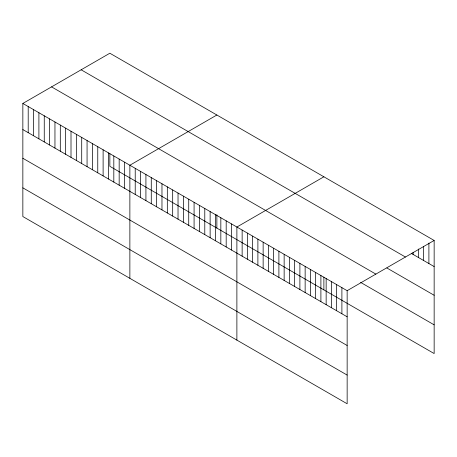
<?xml version="1.0" encoding="UTF-8"?>
<svg xmlns="http://www.w3.org/2000/svg" width="457" height="457" viewBox="0 0 457 457"><rect width="100%" height="100%" fill="white"/><g stroke="black" fill="none" stroke-linecap="round" stroke-linejoin="round"><path stroke-width="0.69" d="M22.85 103.448L347.149 290.681L347.149 403.777L22.85 216.544L22.85 103.448L109.851 53.223L434.15 240.456L434.15 353.552L109.851 166.319L109.851 153.558M216.869 115.01L129.868 165.24L129.868 278.33M323.887 176.796L236.886 227.026L236.886 340.117M347.149 290.681L434.15 240.456M411.397 253.441L434.15 266.574M81.14 69.795L405.439 257.028M386.896 267.996L434.15 295.273M51.561 86.876L375.86 274.109M360.642 282.409L434.15 324.847M22.85 129.571L347.149 316.804M22.85 158.271L347.149 345.503M22.85 187.844L347.149 375.077M428.9 243.073L428.9 263.54M423.65 246.392L423.65 260.513M418.401 249.008L418.401 257.48M413.145 252.333L413.145 254.446M341.899 287.653L341.899 313.77M336.649 284.62L336.649 310.743M331.399 281.586L331.399 307.71M326.149 278.559L326.149 304.676M323.887 277.136L323.887 289.892M320.9 275.525L320.9 301.649M315.644 272.498L315.644 298.615M310.394 269.464L310.394 295.582M305.145 266.431L305.145 292.554M299.895 263.403L299.895 289.521M294.645 260.37L294.645 286.488M289.395 257.337L289.395 283.46M284.145 254.309L284.145 280.427M278.896 251.276L278.896 277.393M273.64 248.242L273.64 274.366M268.39 245.215L268.39 271.332M263.141 242.181L263.141 268.299M257.891 239.148L257.891 265.271M252.641 236.12L252.641 262.238M247.391 233.087L247.391 259.205M242.141 230.054L242.141 256.177M231.539 223.936L231.539 250.053M226.186 220.845L226.186 246.963M220.834 217.755L220.834 243.878M216.869 214.71L216.869 228.106M215.487 214.664L215.487 240.788M210.134 211.58L210.134 237.697M204.782 208.489L204.782 234.607M199.429 205.399L199.429 231.516M194.082 202.308L194.082 228.431M188.73 199.218L188.73 225.341M183.377 196.133L183.377 222.251M178.03 193.043L178.03 219.16M172.677 189.952L172.677 216.07M167.325 186.862L167.325 212.985M161.972 183.771L161.972 209.894M156.625 180.686L156.625 206.804M151.273 177.596L151.273 203.713M145.92 174.505L145.92 200.623M140.573 171.415L140.573 197.533M135.221 168.325L135.221 194.448M124.515 162.149L124.515 188.267M119.168 159.059L119.168 185.176M113.816 155.968L113.816 182.086M108.463 152.878L108.463 179.001M103.116 149.793L103.116 175.911M97.764 146.703L97.764 172.82M92.411 143.612L92.411 169.73M87.064 140.522L87.064 166.639M81.712 137.431L81.712 163.555M76.359 134.341L76.359 160.464M71.006 131.256L71.006 157.374M65.659 128.166L65.659 154.283M60.307 125.075L60.307 151.193M54.954 121.985L54.954 148.108M49.607 118.894L49.607 145.018M44.255 115.81L44.255 141.927M38.902 112.719L38.902 138.837M33.55 109.629L33.55 135.746M28.203 106.538L28.203 132.661"/></g></svg>
